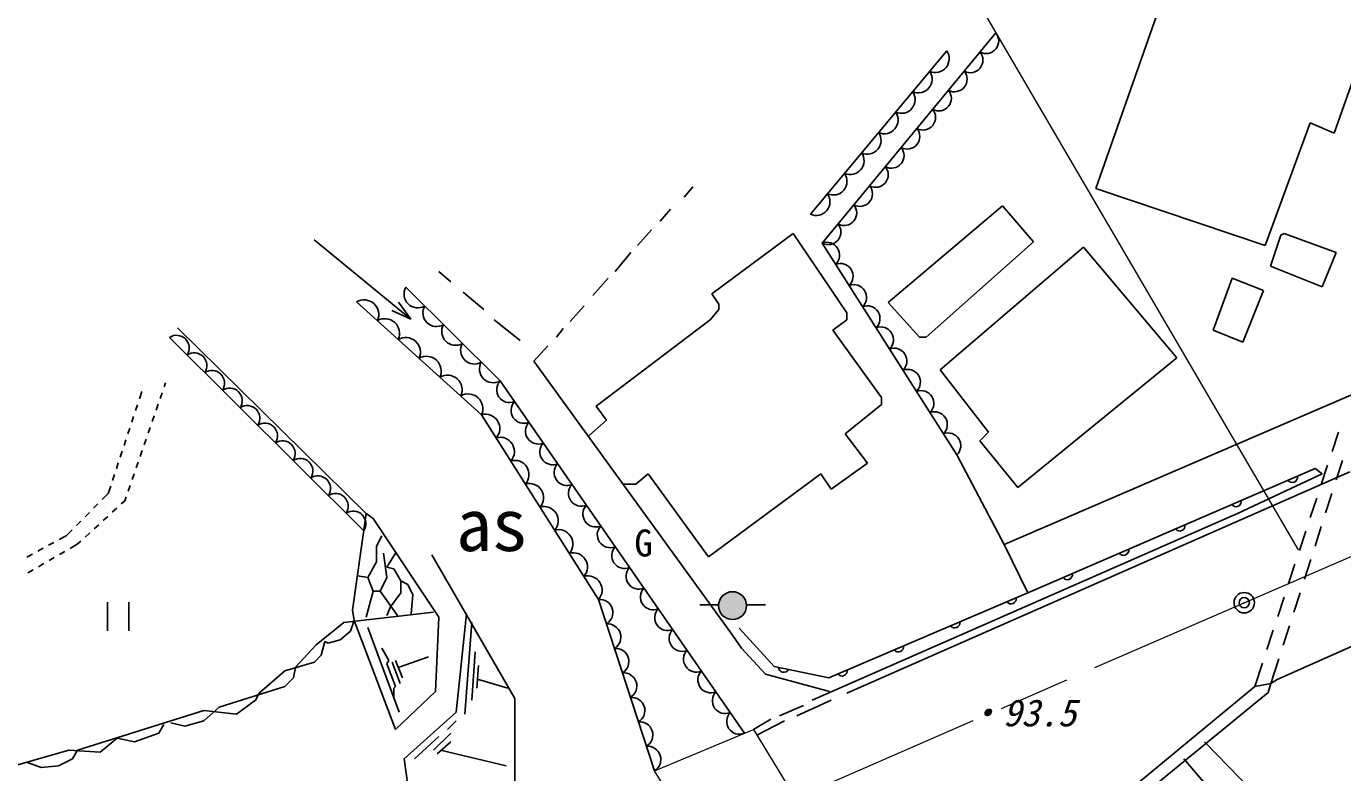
# Model space of a CAD drawing. Units: millimetres, scale not verified. Extents: x 40000 to 680000, y 20000 to 380000.
# Drawn here: x 115967 to 180438, y 269473 to 306019 of the extents above; entities that cross this region are included whole.
import ezdxf
from ezdxf.enums import TextEntityAlignment as Align

# ---------------------------------------------------------------- set-up
doc = ezdxf.new("R2010")
doc.units = ezdxf.units.MM
doc.header["$LTSCALE"] = 1000
doc.header["$PDMODE"] = 32
doc.header["$PDSIZE"] = 500
doc.linetypes.add('CHAIN', pattern=[18.5, 12, -1.5, 3.5, -1.5])
for name, color, linetype, lineweight in [('M-BGD', 7, 'Continuous', 25), ('M-BMK', 2, 'CHAIN', 13), ('M-BMK-SRVR', 3, 'Continuous', 25), ('M-STR-HTXT', 7, 'Continuous', 13), ('M-STR-STR1', 1, 'Continuous', 25), ('M-STR-STRC', 7, 'Continuous', 25)]:
    doc.layers.add(name, color=color, linetype=linetype, lineweight=lineweight)
doc.styles.add('@ＭＳ ゴシック', font='')
doc.styles.add('ＭＳ ゴシック', font='')
doc.styles.add('ＭＳ 明朝', font='')
doc.styles.get('@ＭＳ ゴシック').set_extended_font_data('@MS Gothic')
doc.styles.get('ＭＳ ゴシック').set_extended_font_data('MS Gothic')
doc.styles.get('ＭＳ 明朝').set_extended_font_data('MS Mincho')

msp = doc.modelspace()

# ---------------------------------------------------------------- hatches: boundary and pattern name
at = {"layer": 'M-BGD'}
msp.add_hatch(color=256, dxfattribs=at).paths.add_polyline_path([(151236, 277651, -0.41421), (150554, 276968, -0.41421), (149871, 277651, -1)])

# ---------------------------------------------------------------- linework, layer by layer
for p, q in [((180028, 300793), (184649, 313926)), ((172238, 309175), (168344, 298083)), ((154369, 296823), (161044, 304820)), ((176641, 295289), (178842, 301301)), ((178842, 301301), (180028, 300793)), ((148616, 298168), (148193, 297660)), ((168344, 298083), (176641, 295289)), ((158184, 292495), (163772, 297237)), ((163772, 297237), (165296, 295459)), ((147516, 297067), (147008, 296475)), ((146584, 296051), (145907, 295289)), ((130064, 295570), (134804, 291674)), ((149548, 292919), (153527, 295882)), ((153527, 295882), (156152, 291987)), ((165296, 295459), (160046, 290802)), ((176895, 294273), (177403, 295797)), ((177403, 295797), (177572, 295882)), ((177572, 295882), (180112, 294951)), ((145568, 294951), (144806, 294019)), ((160724, 289193), (167751, 295205)), ((167751, 295205), (172323, 289786)), ((180112, 294951), (179435, 293257)), ((136170, 294019), (136763, 293511)), ((179435, 293257), (176895, 294273)), ((144468, 293681), (143706, 292834)), ((174101, 291141), (175032, 293681)), ((175032, 293681), (176556, 293088)), ((137356, 293003), (138372, 292157)), ((149886, 292411), (149548, 292919)), ((176556, 293088), (175540, 290548)), ((134804, 291674), (133861, 292102)), ((134804, 291674), (134201, 292516)), ((143282, 292326), (142605, 291564)), ((149463, 291649), (149886, 292157)), ((149886, 292157), (149886, 292411)), ((159708, 290802), (158184, 292495)), ((138880, 291649), (140150, 290633)), ((143875, 287415), (149463, 291649)), ((156152, 291649), (155474, 291141)), ((156152, 291987), (156152, 291649)), ((132493, 281319), (122974, 290786)), ((132614, 282166), (123369, 291260)), ((142266, 291225), (141928, 290802)), ((155474, 291141), (157845, 287839)), ((160046, 290802), (159708, 290802)), ((175540, 290548), (174101, 291141)), ((141504, 290379), (140827, 289617)), ((140827, 289617), (150479, 276324)), ((172323, 289786), (164534, 283436)), ((163094, 286145), (160724, 289193)), ((122717, 288362), (122784, 288555)), ((181552, 288262), (163856, 280642)), ((121623, 288136), (121504, 287774)), ((122521, 287795), (122619, 288079)), ((157845, 287839), (157845, 287500)), ((121223, 286919), (121129, 286634)), ((121411, 287489), (121317, 287204)), ((122128, 286661), (122226, 286945)), ((122325, 287228), (122423, 287512)), ((144383, 286738), (143875, 287415)), ((157845, 287500), (156067, 286061)), ((121036, 286349), (120942, 286064)), ((121932, 286094), (122030, 286378)), ((143536, 285976), (144383, 286738)), ((120848, 285779), (120754, 285494)), ((121736, 285527), (121834, 285811)), ((156067, 286061), (157168, 284621)), ((162671, 285722), (163094, 286145)), ((164534, 283436), (162671, 285722)), ((180228, 286143), (179915, 285193)), ((120660, 285209), (120567, 284924)), ((121539, 284960), (121637, 285244)), ((120473, 284639), (120379, 284354)), ((121343, 284393), (121441, 284677)), ((157168, 284621), (155390, 283351)), ((179435, 284113), (179096, 284367)), ((179696, 284528), (179384, 283578)), ((180428, 284761), (180123, 283809)), ((120285, 284070), (120192, 283785)), ((121146, 283827), (121245, 284110)), ((146415, 284113), (145822, 283605)), ((149378, 280049), (146415, 284113)), ((154882, 284113), (149378, 280049)), ((155390, 283351), (154882, 284113)), ((180790, 284198), (156152, 273361)), ((175286, 282166), (179435, 284113)), ((119979, 283138), (119689, 282848)), ((120098, 283500), (119979, 283138)), ((120950, 283260), (121048, 283543)), ((145822, 283605), (145230, 283605)), ((179909, 283143), (179603, 282191)), ((119477, 282636), (119265, 282424)), ((120177, 282226), (120398, 282428)), ((120619, 282631), (120785, 282783)), ((120785, 282783), (120852, 282976)), ((179165, 282913), (178852, 281963)), ((118629, 281788), (118417, 281575)), ((119053, 282212), (118841, 282000)), ((119735, 281820), (119956, 282023)), ((131937, 277425), (132614, 282166)), ((132614, 282166), (132953, 281912)), ((132953, 281912), (136170, 277086)), ((175286, 282166), (154458, 273022)), ((118204, 281363), (117915, 281074)), ((118850, 281009), (119071, 281212)), ((119292, 281415), (119514, 281617)), ((177234, 274038), (193405, 281235)), ((178634, 281298), (178321, 280349)), ((179389, 281524), (179084, 280572)), ((116790, 280463), (116526, 280319)), ((117317, 280749), (117053, 280606)), ((117915, 281074), (117581, 280892)), ((118118, 280456), (118463, 280655)), ((118463, 280655), (118629, 280807)), ((133376, 281065), (133122, 280557)), ((133122, 280557), (133122, 279795)), ((116263, 280176), (115999, 280033)), ((117078, 279859), (117338, 280008)), ((117598, 280158), (117858, 280307)), ((133461, 280219), (133630, 279033)), ((134054, 280219), (133630, 279541)), ((135832, 280134), (139896, 273107)), ((178870, 279905), (178564, 278953)), ((116037, 279261), (116297, 279410)), ((116557, 279560), (116817, 279709)), ((133122, 279795), (132699, 279033)), ((133630, 279541), (133969, 279457)), ((133969, 279457), (134308, 278864)), ((178102, 279684), (177790, 278734)), ((132191, 279118), (132699, 279033)), ((132699, 279033), (132953, 278356)), ((133630, 279033), (133292, 278356)), ((134308, 278864), (134308, 278271)), ((134308, 278864), (134646, 278695)), ((134646, 278695), (134900, 278187)), ((132953, 278356), (132614, 277086)), ((132953, 278356), (133292, 278356)), ((133292, 278356), (134138, 277171)), ((134308, 278271), (133800, 277594)), ((134900, 278187), (134816, 277255)), ((177571, 278069), (177258, 277119)), ((178350, 278287), (178044, 277335)), ((135916, 277340), (131514, 276832)), ((132022, 276917), (131937, 277425)), ((133800, 277594), (133630, 277171)), ((137525, 277255), (137017, 272429)), ((148958, 277687), (149872, 277688)), ((151251, 277687), (152165, 277688)), ((131514, 276832), (130159, 275731)), ((132022, 276917), (131852, 276409)), ((134054, 271583), (132022, 276917)), ((136170, 277086), (136001, 273445)), ((137779, 276832), (137440, 272345)), ((177831, 276668), (177525, 275716)), ((131344, 275985), (130752, 275816)), ((131852, 276409), (131344, 275985)), ((132699, 276578), (134223, 272429)), ((150479, 276324), (150987, 275562)), ((177039, 276454), (176727, 275504)), ((130159, 275731), (129143, 274631)), ((130582, 275901), (130413, 275223)), ((130752, 275816), (130582, 275901)), ((133376, 275562), (133715, 274969)), ((137948, 275393), (137779, 273022)), ((150987, 275562), (152172, 274292)), ((130074, 274885), (128635, 274461)), ((130413, 275223), (130074, 274885)), ((133715, 274969), (133630, 274800)), ((133630, 274800), (134054, 273699)), ((133884, 274885), (134279, 273844)), ((134054, 274969), (134392, 274123)), ((135662, 275139), (134223, 274631)), ((138118, 274715), (138033, 273615)), ((176508, 274839), (176133, 273699)), ((177311, 275049), (176921, 273834)), ((128635, 274461), (127365, 273361)), ((129058, 274123), (128635, 273699)), ((129143, 274631), (129058, 274123)), ((138118, 274038), (139557, 273615)), ((152172, 274292), (155305, 273445)), ((176921, 273834), (177234, 274038)), ((128635, 273699), (125418, 272683)), ((127365, 273361), (127196, 273022)), ((134054, 273699), (133969, 273615)), ((133969, 273615), (133969, 273191)), ((136001, 273445), (134054, 271583)), ((176133, 273699), (165380, 264809)), ((165973, 264555), (176795, 273398)), ((176921, 273834), (176133, 273699)), ((176795, 273398), (176921, 273834)), ((127196, 273022), (126264, 272345)), ((139896, 273107), (139896, 266926)), ((154035, 272768), (152850, 272260)), ((155390, 273022), (153696, 272260)), ((124656, 272514), (118475, 270567)), ((125418, 272683), (124656, 272006)), ((126264, 272345), (124656, 272514)), ((137017, 272429), (134477, 270143)), ((152426, 272091), (151580, 271583)), ((122708, 271837), (122454, 271413)), ((123724, 271752), (123047, 271921)), ((124656, 272006), (123724, 271752)), ((137017, 272006), (136594, 271583)), ((153104, 272006), (151745, 271310)), ((120422, 271159), (119576, 270482)), ((121269, 270990), (120422, 271159)), ((122454, 271413), (121269, 270990)), ((136170, 271244), (134985, 270143)), ((136763, 271413), (135916, 270567)), ((136763, 270990), (136086, 270397)), ((173678, 270990), (184261, 260068)), ((118052, 270567), (111448, 268704)), ((118221, 270143), (117544, 269805)), ((119576, 270482), (118052, 270567)), ((118475, 270567), (118221, 270143)), ((134477, 270143), (134731, 268281)), ((136255, 270567), (139472, 269805)), ((172662, 270143), (181213, 260237)), ((116697, 269720), (116020, 269974)), ((117544, 269805), (116697, 269720))]:
    msp.add_line(p, q, dxfattribs=at)
for points in [[(161543, 285034), (154949, 295404), (163451, 305695)], [(134553, 293240), (139174, 288659), (151144, 271401)], [(146731, 269567), (143993, 277956), (138266, 287000), (132144, 292529)], [(165020, 278282), (163856, 280642), (161543, 285034)], [(150880, 276549), (152600, 274679), (155266, 274120), (165241, 278377), (179096, 284367)]]:
    msp.add_lwpolyline(points, dxfattribs=at)
msp.add_circle((150554, 277651), 683, dxfattribs=at)
for centre, radius, start, end in [((162973, 305303), 618, 241.45775, 39.42088), ((160493, 304432), 674, 245.1029, 35.19512), ((162201, 304367), 618, 241.45775, 39.42088), ((159659, 303432), 674, 245.1029, 35.19512), ((161428, 303431), 618, 241.45775, 39.42088), ((158825, 302433), 674, 245.1029, 35.19512), ((160655, 302496), 618, 241.45775, 39.42088), ((157990, 301433), 674, 245.1029, 35.19512), ((159882, 301560), 618, 241.45775, 39.42088), ((157156, 300433), 674, 245.1029, 35.19512), ((159109, 300625), 618, 241.45775, 39.42088), ((156321, 299434), 674, 245.1029, 35.19512), ((158336, 299689), 618, 241.45775, 39.42088), ((157563, 298754), 618, 241.45775, 39.42088), ((155487, 298434), 674, 245.1029, 35.19512), ((156790, 297818), 618, 241.45775, 39.42088), ((154653, 297434), 674, 245.1029, 35.19512), ((156018, 296883), 618, 241.45775, 39.42088), ((155245, 295947), 618, 241.45775, 39.42088), ((155171, 294817), 628, 314.17862, 110.72106), ((155831, 293780), 628, 314.17862, 110.72106), ((156490, 292743), 628, 314.17862, 110.72106), ((135138, 292905), 673, 150.16896, 300.32285), ((132505, 291903), 723, 335.8504, 119.97127), ((136062, 291989), 673, 150.16896, 300.32285), ((157150, 291706), 628, 314.17862, 110.72106), ((133525, 290982), 723, 335.8504, 119.97127), ((136986, 291073), 673, 150.16896, 300.32285), ((123321, 290269), 622, 326.4976, 123.81272), ((134546, 290060), 723, 335.8504, 119.97127), ((157809, 290669), 628, 314.17862, 110.72106), ((137910, 290156), 673, 150.16896, 300.32285), ((158468, 289632), 628, 314.17862, 110.72106), ((124186, 289409), 622, 326.4976, 123.81272), ((135566, 289139), 723, 335.8504, 119.97127), ((138834, 289240), 673, 150.16896, 300.32285), ((125051, 288548), 622, 326.4976, 123.81272), ((136586, 288217), 723, 335.8504, 119.97127), ((159128, 288595), 628, 314.17862, 110.72106), ((125917, 287687), 622, 326.4976, 123.81272), ((139634, 288226), 632, 136.76737, 292.7209), ((159787, 287558), 628, 314.17862, 110.72106), ((137607, 287296), 723, 335.8504, 119.97127), ((140338, 287211), 632, 136.76737, 292.7209), ((126782, 286827), 622, 326.4976, 123.81272), ((138457, 286329), 698, 318.79859, 105.8844), ((160447, 286521), 628, 314.17862, 110.72106), ((127647, 285966), 622, 326.4976, 123.81272), ((141043, 286196), 632, 136.76737, 292.7209), ((128513, 285105), 622, 326.4976, 123.81272), ((139173, 285198), 698, 318.79859, 105.8844), ((141747, 285181), 632, 136.76737, 292.7209), ((161106, 285484), 628, 314.17862, 110.72106), ((129378, 284244), 622, 326.4976, 123.81272), ((139889, 284068), 698, 318.79859, 105.8844), ((142451, 284166), 632, 136.76737, 292.7209), ((130244, 283384), 622, 326.4976, 123.81272), ((177968, 283941), 256, 216.06235, 10.70159), ((131109, 282523), 622, 326.4976, 123.81272), ((140604, 282937), 698, 318.79859, 105.8844), ((143155, 283150), 632, 136.76737, 292.7209), ((141320, 281807), 698, 318.79859, 105.8844), ((143859, 282135), 632, 136.76737, 292.7209), ((175214, 282750), 256, 216.06235, 10.70159), ((131974, 281662), 622, 326.4976, 123.81272), ((142036, 280676), 698, 318.79859, 105.8844), ((144563, 281120), 632, 136.76737, 292.7209), ((172461, 281560), 256, 216.06235, 10.70159), ((145267, 280105), 632, 136.76737, 292.7209), ((142752, 279546), 698, 318.79859, 105.8844), ((169707, 280369), 256, 216.06235, 10.70159), ((145971, 279090), 632, 136.76737, 292.7209), ((166953, 279178), 256, 216.06235, 10.70159), ((143468, 278415), 698, 318.79859, 105.8844), ((144048, 277311), 647, 301.23171, 94.92769), ((146675, 278075), 632, 136.76737, 292.7209), ((164198, 277993), 256, 215.7895, 10.42873), ((147379, 277060), 632, 136.76737, 292.7209), ((144439, 276112), 647, 301.23171, 94.92769), ((161439, 276815), 256, 215.7895, 10.42873), ((148083, 276044), 632, 136.76737, 292.7209), ((144831, 274914), 647, 301.23171, 94.92769), ((148787, 275029), 632, 136.76737, 292.7209), ((158679, 275638), 256, 215.7895, 10.42873), ((145222, 273716), 647, 301.23171, 94.92769), ((149491, 274014), 632, 136.76737, 292.7209), ((153061, 274640), 256, 180.83831, 335.47754), ((155920, 274461), 256, 215.7895, 10.42873), ((150196, 272999), 632, 136.76737, 292.7209), ((145613, 272517), 647, 301.23171, 94.92769), ((150900, 271984), 632, 136.76737, 292.7209), ((146004, 271319), 647, 301.23171, 94.92769), ((146396, 270121), 647, 301.23171, 94.92769)]:
    msp.add_arc(centre, radius, start, end, dxfattribs=at)
at = {"layer": 'M-BMK'}
for p, q in [((175617, 277796), (223827, 298623)), ((83480, 237728), (175617, 277796))]:
    msp.add_line(p, q, dxfattribs=at)
at = {"layer": 'M-BMK-SRVR'}
msp.add_circle((175617, 277796), 500, dxfattribs=at)
msp.add_point((175617, 277796), dxfattribs=at)
at = {"layer": 'M-STR-HTXT'}
msp.add_line((158099, 314847), (178250, 280388), dxfattribs=at)
at = {"layer": 'M-STR-STR1', "lineweight": 13}
msp.add_lwpolyline([(146731, 269567), (151580, 271583), (155657, 264872), (150916, 262810)], close=True, dxfattribs=at)
at = {"layer": 'M-STR-STRC'}
for p, q in [((119937, 277821), (119937, 276421)), ((120987, 276421), (120987, 277821))]:
    msp.add_line(p, q, dxfattribs=at)

# ---------------------------------------------------------------- texts
at = {"layer": 'M-BGD'}
for s, height, style, p in [('as', 2566, 'ＭＳ 明朝', (137019, 279559)), ('G', 1320, '@ＭＳ ゴシック', (145746, 279664))]:
    msp.add_text(s, height=height, dxfattribs=dict(at, style=style)).set_placement(p, align=Align.BOTTOM_LEFT)
at = {"layer": 'M-BGD', "style": 'ＭＳ ゴシック', "oblique": 15}
msp.add_text('・93.5', height=1320, dxfattribs=at).set_placement((161994, 271345), align=Align.BOTTOM_LEFT)

doc.saveas('drawing.dxf')
